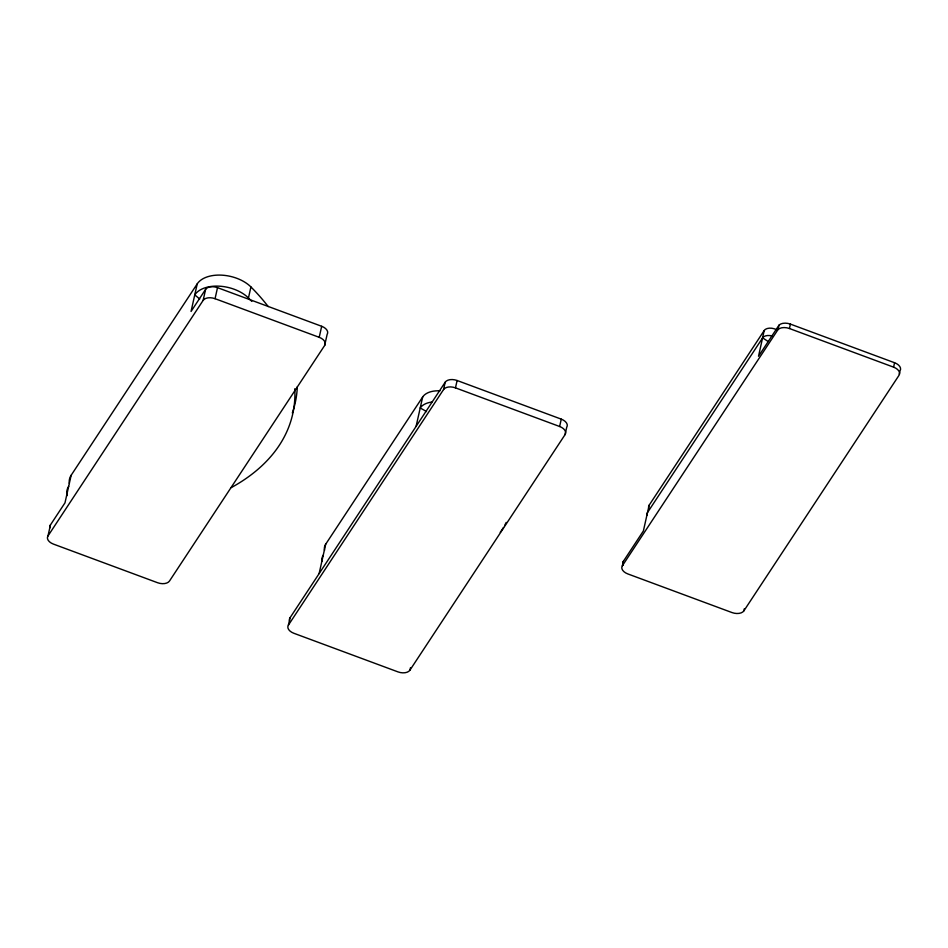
<?xml version="1.0" encoding="UTF-8"?>
<svg xmlns="http://www.w3.org/2000/svg" width="948" height="948" viewBox="0 0 948 948"><rect width="100%" height="100%" fill="white"/><g stroke="black" fill="none" stroke-linecap="round" stroke-linejoin="round"><path stroke-width="1.42" d="M197.22 283.867L191.058 311.442L205.609 289.353A9.409 5.641 12.6 0 1 217.519 287.659L321.68 326.29A9.409 5.641 12.6 0 1 327.131 334.419L324.666 345.451L169.491 581.029A9.409 5.641 12.6 0 1 157.581 582.724L53.42 544.093A9.409 5.641 12.6 0 1 47.981 535.964L50.445 524.931L64.985 502.843L71.147 475.28L197.22 283.867A31.201 18.687 12.6 0 1 221.891 275.157A31.201 18.687 12.6 0 1 250.924 286.936L251.907 287.931A252.524 151.265 12.6 0 1 268.201 306.571M47.981 535.964L203.145 300.374L205.609 289.353M203.145 300.374A9.409 5.641 12.6 0 1 215.054 298.691L217.519 287.659M251.789 301.369A252.524 151.265 12.6 0 0 249.443 298.952L248.459 297.968L250.924 286.936M324.666 345.451A9.409 5.641 12.6 0 0 319.215 337.322L321.68 326.29M288.393 625.135L290.029 617.776L445.193 382.198A9.409 5.641 12.6 0 1 457.114 380.504L561.263 419.135A9.409 5.641 12.6 0 1 566.714 427.264L565.067 434.622L409.903 670.2A9.409 5.641 12.6 0 1 397.994 671.895L293.833 633.264A9.409 5.641 12.6 0 1 288.393 625.135L443.557 389.545L445.193 382.198M319.121 573.611L325.697 544.199L422.678 396.963A21.887 13.106 12.6 0 1 439.943 390.849M416.101 426.363L422.678 396.963M443.557 389.545A9.409 5.641 12.6 0 1 455.467 387.862L457.114 380.504M409.903 670.2L410.46 667.748M565.067 434.622A9.409 5.641 12.6 0 0 559.628 426.493L561.263 419.135M622.35 565.79L778.012 329.596A9.409 5.641 12.6 0 1 789.435 328.518L893.585 367.149A9.409 5.641 12.6 0 1 899.036 375.278L743.872 610.868A9.409 5.641 12.6 0 1 731.963 612.55L627.801 573.919A9.409 5.641 12.6 0 1 622.35 565.79L623.334 561.382L643.384 530.951L649.131 505.225L764.207 330.508A8.437 5.06 12.6 0 1 776.376 329.655M764.207 330.508L758.519 356.258L778.995 325.176A9.409 5.641 12.6 0 1 790.419 324.109L894.58 362.74A9.409 5.641 12.6 0 1 900.019 370.869L899.285 374.176M778.012 329.596L778.995 325.176M789.435 328.518L790.419 324.109M743.872 610.868L744.37 608.652M893.585 367.149L894.58 362.74M215.054 298.691L319.215 337.322M455.467 387.862L559.628 426.493M49.983 527.823A9.409 5.641 12.6 0 1 50.445 524.931M199.708 299.023A205.479 123.086 12.6 0 0 194.755 294.899A31.201 18.687 12.6 0 1 219.426 286.178A31.201 18.687 12.6 0 1 248.459 297.968M67.095 495.626A31.367 18.794 12.6 0 1 68.683 486.312M294.781 388.775A252.524 151.265 12.6 0 1 231.288 487.592M69.346 483.504A31.367 18.794 12.6 0 1 71.147 475.28M297.305 386.796A252.524 151.265 12.6 0 1 292.328 413.008M289.578 620.667A9.409 5.641 12.6 0 1 290.029 617.776M431.897 402.047A21.887 13.106 12.6 0 0 420.213 407.984A144.629 86.635 12.6 0 1 426.529 411.586M322.059 561.417A21.887 13.106 12.6 0 1 323.232 555.232M506.208 522.419A172.856 103.545 12.6 0 1 504.893 524.955M503.471 527.444A172.856 103.545 12.6 0 1 500.26 532.314M324.524 550.397A21.887 13.106 12.6 0 1 325.697 544.199M623.168 565.032A9.409 5.641 12.6 0 1 623.334 561.382M768.093 341.505A176.612 105.797 12.6 0 0 762.63 337.879L647.484 512.572A8.473 5.072 12.6 0 0 647.069 515.12M649.048 508.673A8.473 5.072 12.6 0 1 649.131 505.225M762.559 337.855A8.437 5.06 12.6 0 1 772.276 336.03"/></g></svg>
